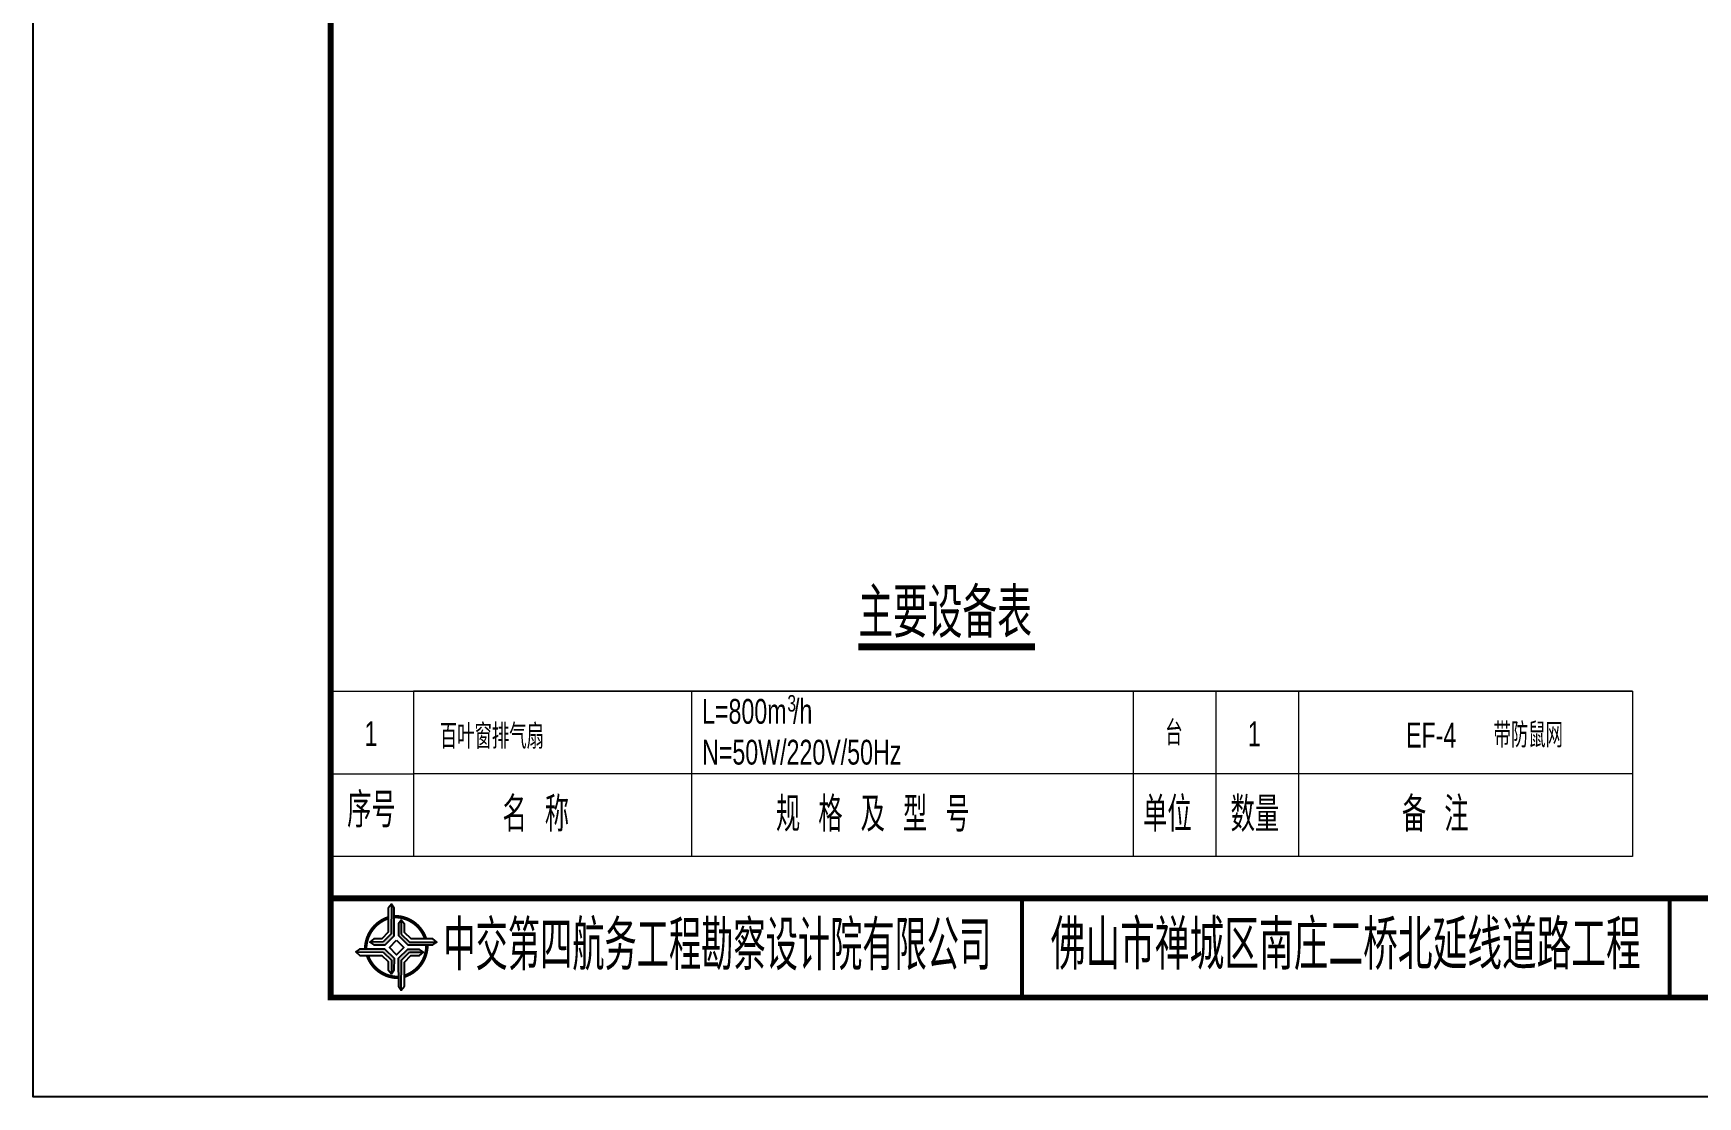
# Model space of a CAD drawing. Extents: x 141823 to 183823, y -39186 to 56515.
# Drawn here: x 141823 to 158607, y -39186 to -28466 of the extents above; entities that cross this region are included whole.
import ezdxf
from ezdxf.enums import TextEntityAlignment as Align

# ---------------------------------------------------------------- set-up
doc = ezdxf.new("R2010")
doc.units = 0
doc.header["$LTSCALE"] = 1000
doc.header["$MEASUREMENT"] = 0
for name, color, linetype, lineweight in [('DIM_SYMB', 3, 'Continuous', 15), ('KT', 6, 'Continuous', 15), ('PUB_TEXT', 7, 'Continuous', 15)]:
    doc.layers.add(name, color=color, linetype=linetype, lineweight=lineweight)
doc.layers.add('HIDE_B', color=7, linetype='Continuous')
doc.layers.add('图框', color=7, linetype='Continuous')
doc.styles.add('HZTXT', font='hztxt_e.shx', dxfattribs={"width": 0.8, "bigfont": 'hztxt.shx'})
doc.styles.get("Standard").update_dxf_attribs({"font": 'hztxt_e.shx', "width": 0.7, "bigfont": 'hztxt.shx'})

# ---------------------------------------------------------------- blocks, each defined once
blk = doc.blocks.new('tb')
at = {"lineweight": -3}
h = blk.add_hatch(color=256, dxfattribs=at)
h.paths.add_polyline_path([(-1.23, -0.13), (-3.78, -0.14), (-4.14, -0.41), (-1.4, -0.44), (-0.56, -1.24), (-0.54, -2.62), (-0.27, -2.2), (-0.26, -1.06)])
h.paths.add_polyline_path([(0.13, -1.08), (0.14, -3.86), (0.41, -4.26), (0.44, -1.24), (1.25, -0.43), (2.66, -0.43), (2.26, -0.16), (1.07, -0.15)])
h.paths.add_polyline_path([(1.08, 0.3), (3.62, 0.3), (4.02, 0.56), (1.25, 0.57), (0.43, 1.39), (0.43, 2.8), (0.16, 2.41), (0.15, 1.24)])
h.paths.add_polyline_path([(-0.28, 1.21), (-0.28, 3.99), (-0.56, 4.39), (-0.57, 1.41), (-1.38, 0.6), (-2.74, 0.56), (-2.33, 0.3), (-1.2, 0.29)])
for p, q in [((-0.56, 4.39), (-0.57, 1.41)), ((0.43, 2.8), (0.43, 1.39)), ((-1.38, 0.6), (-2.74, 0.56)), ((-0.57, 1.41), (-1.38, 0.6)), ((0.43, 1.39), (1.25, 0.57)), ((1.25, 0.57), (4.02, 0.56)), ((-4.14, -0.41), (-1.4, -0.44)), ((-1.4, -0.44), (-0.56, -1.24)), ((-0.56, -1.24), (-0.54, -2.62)), ((0.41, -4.26), (0.44, -1.24)), ((0.44, -1.24), (1.25, -0.43)), ((1.25, -0.43), (2.66, -0.43))]:
    blk.add_line(p, q, dxfattribs=at)
at = {"lineweight": -3, "flags": 128}
for points in [[(-0.9, 3.99), (-0.9, 1.58), (-1.53, 0.91), (-2.34, 0.91), (-2.74, 0.56), (-2.33, 0.3), (-1.2, 0.29), (-0.28, 1.21), (-0.28, 3.99), (-0.56, 4.39)], [(3.62, 0.92), (1.43, 0.92), (0.77, 1.54), (0.77, 2.38), (0.43, 2.8), (0.16, 2.41), (0.15, 1.24), (1.08, 0.3), (3.62, 0.3), (4.02, 0.56)], [(-0.04, 0.77), (0.68, 0.04), (-0.04, -0.69), (-0.77, 0.05)], [(-3.73, -0.76), (-1.54, -0.76), (-0.89, -1.39), (-0.89, -2.21), (-0.54, -2.62), (-0.27, -2.2), (-0.26, -1.06), (-1.23, -0.13), (-3.78, -0.14), (-4.14, -0.41)], [(0.75, -3.85), (0.75, -1.43), (1.4, -0.78), (2.26, -0.78), (2.66, -0.43), (2.26, -0.16), (1.07, -0.15), (0.13, -1.08), (0.14, -3.86), (0.41, -4.26)]]:
    blk.add_lwpolyline(points, close=True, dxfattribs=at)
at = {"lineweight": -3, "const_width": 0.35, "flags": 128}
for points in [[(-0.9, 3.02, 0.324167), (-3.16, -0.14)], [(2.88, 0.92, 0.324403), (-0.24, 3.15)], [(0.75, -2.86, 0.325418), (3.02, 0.26)], [(-2.98, -0.76, 0.322976), (0.14, -2.98)]]:
    blk.add_lwpolyline(points, format="xyb", dxfattribs=at)

msp = doc.modelspace()

# ---------------------------------------------------------------- linework, layer by layer
at = {"layer": 'DIM_SYMB', "const_width": 70}
msp.add_lwpolyline([(150142.9, -34649.8), (151922.9, -34649.8)], dxfattribs=at)
at = {"layer": 'HIDE_B', "flags": 128}
msp.add_lwpolyline([(144823.3, -37186.1), (144823.3, -37186.1), (144823.3, -37186.1), (144823.3, -10486.1), (144823.3, -10486.1), (144823.3, -10486.1), (182823.3, -10486.1), (182823.3, -10486.1), (182823.3, -10486.1), (182823.3, -10486.1), (182823.3, -10486.1), (182823.3, -10486.1), (182823.3, -37186.1), (182823.3, -37186.1), (144823.3, -37186.1)], close=True, dxfattribs=at)
at = {"layer": 'KT', "color": 3}
for p, q in [((144823.3, -35099.1), (145656.6, -35099.1)), ((145656.6, -35099.1), (145656.6, -36765.7)), ((148464.2, -36765.7), (148464.2, -35099.1)), ((152916.9, -36765.7), (152916.9, -35099.1)), ((153750.2, -36765.7), (153750.2, -35099.1)), ((154583.6, -36765.7), (154583.6, -35099.1)), ((144823.3, -35932.4), (145656.6, -35932.4)), ((157948.5, -35932.4), (145656.6, -35932.4)), ((157948.5, -35932.4), (145656.6, -35932.4))]:
    msp.add_line(p, q, dxfattribs=at)
at = {"layer": 'KT', "color": 1}
for p, q in [((144823.3, -35099.1), (157948.5, -35099.1)), ((144823.3, -36765.7), (144823.3, -35099.1)), ((157948.5, -35099.1), (145656.6, -35099.1)), ((157948.5, -35099.1), (157948.5, -36765.7)), ((157948.5, -36765.7), (144823.3, -36765.7))]:
    msp.add_line(p, q, dxfattribs=at)
at = {"layer": '图框', "linetype": 'Continuous'}
msp.add_lwpolyline([(141823.3, -9486.1), (183823.3, -9486.1), (183823.3, -39186.1), (141823.3, -39186.1)], close=True, dxfattribs=at)
at = {"layer": '图框', "linetype": 'Continuous', "const_width": 60}
for points in [[(182823.3, -10486.1), (144823.3, -10486.1), (144823.3, -38186.1), (182823.3, -38186.1), (182823.3, -10486.1)], [(144823.3, -37186.1), (182823.3, -37186.1)]]:
    msp.add_lwpolyline(points, dxfattribs=at)
at = {"layer": '图框', "const_width": 40}
for points in [[(151792.1, -37186.1), (151792.1, -38186.1)], [(158323.3, -38186.1), (158323.3, -37186.1)]]:
    msp.add_lwpolyline(points, dxfattribs=at)

# ---------------------------------------------------------------- block references
at = {"lineweight": -3, "xscale": 100, "yscale": 100, "zscale": 100}
msp.add_blockref('tb', (145490.7, -37685.5), dxfattribs=at)

# ---------------------------------------------------------------- texts
at = {"layer": 'KT', "color": 3, "style": 'HZTXT', "width": 0.7}
for s, height, p in [('L=800m /h', 250, (148567, -35426.3)), ('3', 166.7, (149427.4, -35303.6)), ('1', 250, (145162.9, -35651.3)), ('百叶窗排气扇', 250, (145922.5, -35678.7)), ('台', 250, (153237.6, -35644.2)), ('1', 250, (154070.9, -35652.6)), ('带防鼠网', 250, (156547.9, -35665.9)), ('N=50W/220V/50Hz', 250, (148567, -35837.9)), ('EF-4', 250, (155665.7, -35665.9)), ('序号', 350, (144987.8, -36471.3)), ('名  称', 350, (146554.4, -36514.2)), ('规  格  及  型  号', 350, (149312, -36514.2)), ('单位', 350, (153014.2, -36514.2)), ('数量', 350, (153896.7, -36514.2)), ('备  注  ', 350, (155624.6, -36514.2))]:
    msp.add_text(s, height=height, dxfattribs=at).set_placement(p)
at = {"layer": 'PUB_TEXT', "width": 0.7}
msp.add_text('主要设备表', height=500, dxfattribs=at).set_placement((150142.9, -34558.5))
at = {"layer": '图框'}
for s, width, p in [('中交第四航务工程勘察设计院有限公司', 0.65, (148720.6, -37661.2)), ('佛山市禅城区南庄二桥北延线道路工程', 0.7, (155057.7, -37654.6))]:
    msp.add_text(s, height=500, dxfattribs=dict(at, width=width)).set_placement(p, align=Align.MIDDLE_CENTER)

doc.saveas('drawing.dxf')
